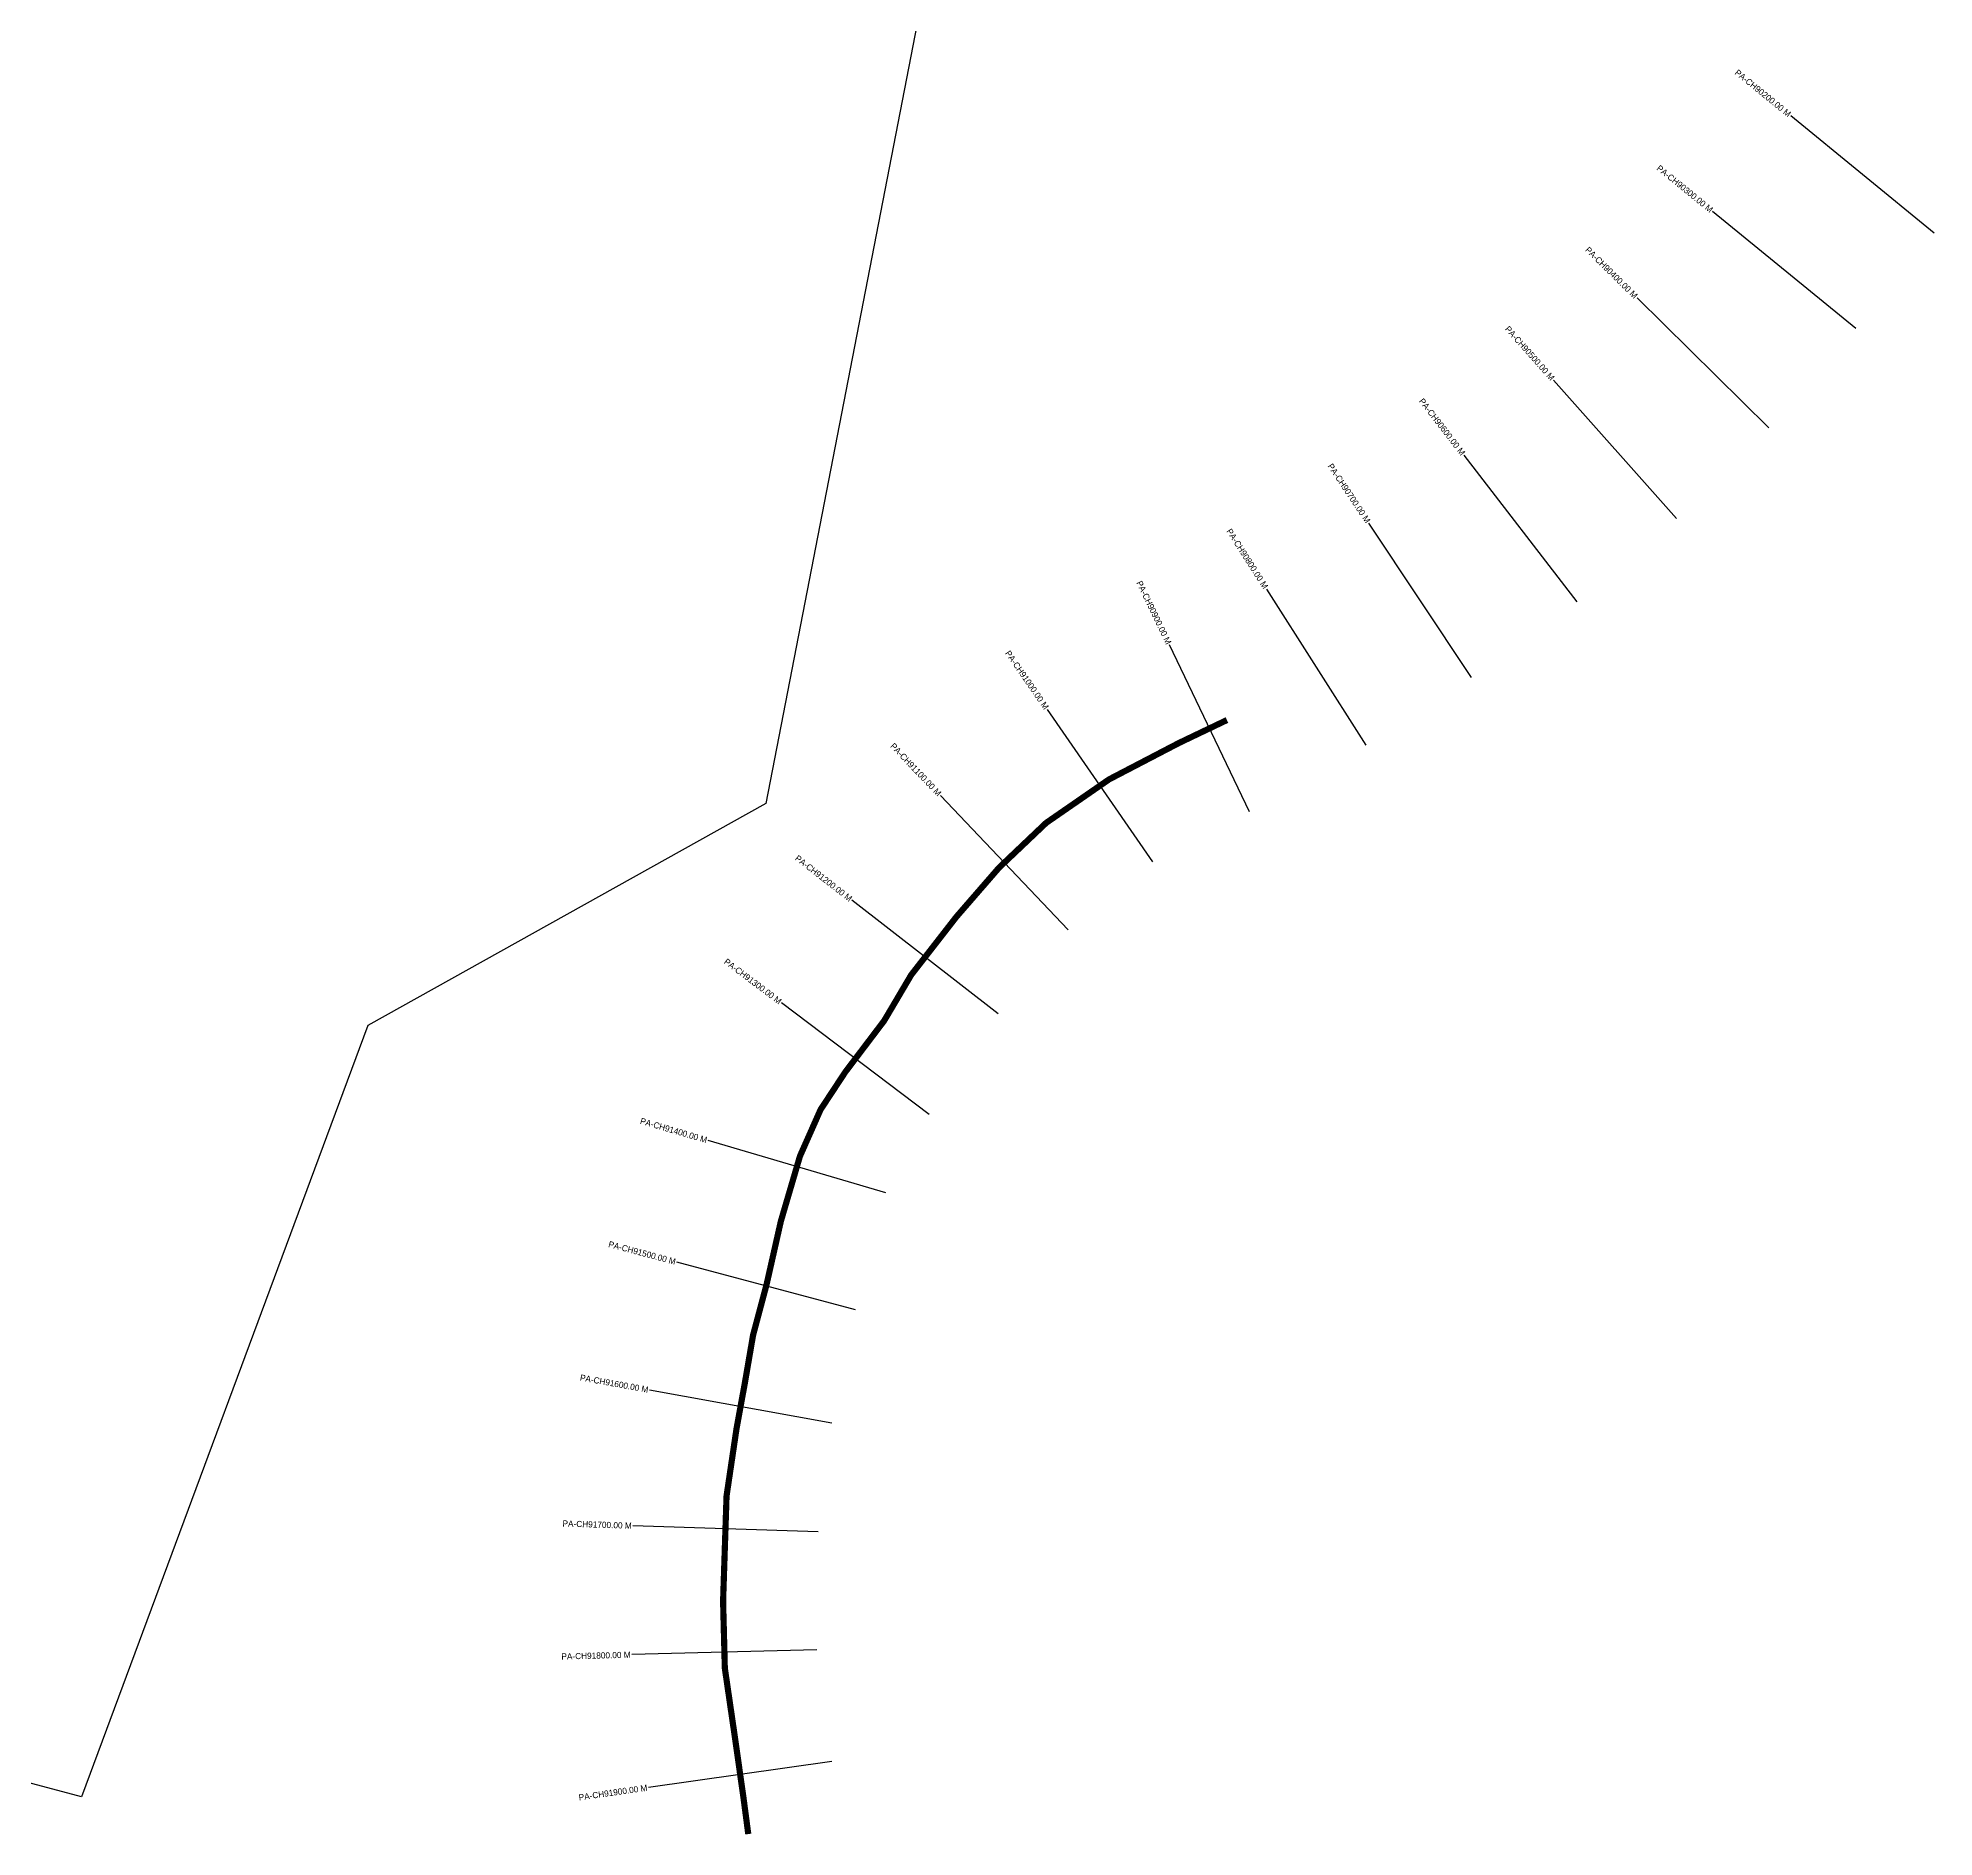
# Model space of a CAD drawing. Header units: metres. Extents: x 260510 to 264188, y 2153249 to 2155799.
# Drawn here: x 262651 to 264188, y 2153249 to 2154707 of the extents above; entities that cross this region are included whole.
import ezdxf
from ezdxf.enums import TextEntityAlignment as Align

# ---------------------------------------------------------------- set-up
doc = ezdxf.new("R2010")
doc.units = ezdxf.units.M
for name, color, linetype in [('CS', 134, 'Continuous'), ('CSMark', 6, 'Continuous'), ('UNPROTECTED', 10, 'Continuous'), ('village', 3, 'Continuous')]:
    doc.layers.add(name, color=color, linetype=linetype)

msp = doc.modelspace()

# ---------------------------------------------------------------- linework, layer by layer
at = {"layer": 'CS'}
for p, q in [((264187.6, 2154549.3), (264071.5, 2154644.2)), ((264187.6, 2154549.3), (264071.5, 2154644.2)), ((264187.6, 2154549.3), (264071.5, 2154644.2)), ((264187.6, 2154549.3), (264071.5, 2154644.2)), ((264124.3, 2154471.9), (264008.2, 2154566.8)), ((264124.3, 2154471.9), (264008.2, 2154566.8)), ((264124.3, 2154471.9), (264008.2, 2154566.8)), ((264124.3, 2154471.9), (264008.2, 2154566.8)), ((264053.7, 2154391.5), (263947, 2154496.8)), ((264053.7, 2154391.5), (263947, 2154496.8)), ((264053.7, 2154391.5), (263947, 2154496.8)), ((264053.7, 2154391.5), (263947, 2154496.8)), ((263978.9, 2154317.9), (263879.4, 2154430.1)), ((263978.9, 2154317.9), (263879.4, 2154430.1)), ((263978.9, 2154317.9), (263879.4, 2154430.1)), ((263978.9, 2154317.9), (263879.4, 2154430.1)), ((263898.4, 2154250.4), (263806.8, 2154369.2)), ((263898.4, 2154250.4), (263806.8, 2154369.2)), ((263898.4, 2154250.4), (263806.8, 2154369.2)), ((263898.4, 2154250.4), (263806.8, 2154369.2)), ((263812.8, 2154189.2), (263729.7, 2154314.1)), ((263812.8, 2154189.2), (263729.7, 2154314.1)), ((263812.8, 2154189.2), (263729.7, 2154314.1)), ((263812.8, 2154189.2), (263729.7, 2154314.1)), ((263727.5, 2154134.3), (263646.9, 2154260.8)), ((263727.5, 2154134.3), (263646.9, 2154260.8)), ((263727.5, 2154134.3), (263646.9, 2154260.8)), ((263727.5, 2154134.3), (263646.9, 2154260.8)), ((263632.9, 2154080.2), (263568.1, 2154215.5)), ((263632.9, 2154080.2), (263568.1, 2154215.5)), ((263632.9, 2154080.2), (263568.1, 2154215.5)), ((263632.9, 2154080.2), (263568.1, 2154215.5)), ((263554.7, 2154039.8), (263469.3, 2154163.2)), ((263554.7, 2154039.8), (263469.3, 2154163.2)), ((263554.7, 2154039.8), (263469.3, 2154163.2)), ((263554.7, 2154039.8), (263469.3, 2154163.2)), ((263486, 2153984.6), (263382.7, 2154093.4)), ((263486, 2153984.6), (263382.7, 2154093.4)), ((263486, 2153984.6), (263382.7, 2154093.4)), ((263486, 2153984.6), (263382.7, 2154093.4)), ((263429.3, 2153916.4), (263310.9, 2154008.5)), ((263429.3, 2153916.4), (263310.9, 2154008.5)), ((263429.3, 2153916.4), (263310.9, 2154008.5)), ((263429.3, 2153916.4), (263310.9, 2154008.5)), ((263373.5, 2153834.9), (263253.8, 2153925.3)), ((263373.5, 2153834.9), (263253.8, 2153925.3)), ((263373.5, 2153834.9), (263253.8, 2153925.3)), ((263373.5, 2153834.9), (263253.8, 2153925.3)), ((263338.3, 2153771.5), (263194.4, 2153813.9)), ((263338.3, 2153771.5), (263194.4, 2153813.9)), ((263338.3, 2153771.5), (263194.4, 2153813.9)), ((263338.3, 2153771.5), (263194.4, 2153813.9)), ((263313.9, 2153676.5), (263169, 2153715.3)), ((263313.9, 2153676.5), (263169, 2153715.3)), ((263313.9, 2153676.5), (263169, 2153715.3)), ((263313.9, 2153676.5), (263169, 2153715.3)), ((263294.5, 2153584.8), (263146.9, 2153611.6)), ((263294.5, 2153584.8), (263146.9, 2153611.6)), ((263294.5, 2153584.8), (263146.9, 2153611.6)), ((263294.5, 2153584.8), (263146.9, 2153611.6)), ((263283.4, 2153496.6), (263133.5, 2153501.6)), ((263283.4, 2153496.6), (263133.5, 2153501.6)), ((263283.4, 2153496.6), (263133.5, 2153501.6)), ((263283.4, 2153496.6), (263133.5, 2153501.6)), ((263282.5, 2153401.1), (263132.6, 2153397.2)), ((263282.5, 2153401.1), (263132.6, 2153397.2)), ((263282.5, 2153401.1), (263132.6, 2153397.2)), ((263282.5, 2153401.1), (263132.6, 2153397.2)), ((263294.6, 2153310.6), (263146.1, 2153289.4)), ((263294.6, 2153310.6), (263146.1, 2153289.4)), ((263294.6, 2153310.6), (263146.1, 2153289.4)), ((263294.6, 2153310.6), (263146.1, 2153289.4))]:
    msp.add_line(p, q, dxfattribs=at)
at = {"layer": 'UNPROTECTED', "const_width": 5, "flags": 128}
msp.add_lwpolyline([(263614.7, 2154154.6), (263575.8, 2154136), (263519.2, 2154106.5), (263468.3, 2154071.3), (263430.2, 2154035.1), (263395.5, 2153995.1), (263358.9, 2153948), (263337, 2153910.9), (263305.5, 2153869.3), (263285.5, 2153838.9), (263268.8, 2153801.2), (263253.3, 2153748.4), (263241.7, 2153697), (263230.8, 2153656.1), (263224.1, 2153617.1), (263217.4, 2153580.4), (263209.3, 2153525.7), (263206.5, 2153440.5), (263207.9, 2153386.2), (263216.5, 2153327.2), (263223.1, 2153280.5), (263226.9, 2153251.7)], dxfattribs=at)
at = {"layer": 'village', "color": 3, "true_color": 0x00ff00}
msp.add_polyline3d([(263398.8, 2154900.5, 0), (263241.1, 2154086.9, 0), (262918.8, 2153907.1, 0), (262686.8, 2153282, 0), (261648.8, 2153558.8, 0), (261067.4, 2154125.3, 0), (260512.2, 2154690.9, 0), (260510, 2155083, 0), (260718.4, 2155390.3, 0)], dxfattribs=at)

# ---------------------------------------------------------------- texts
at = {"layer": 'CSMark'}
for s, rotation, p in [('PA-CH90200.00 M', 320.7499, (264070.7, 2154644.9)), ('PA-CH90200.00 M', 320.7499, (264070.7, 2154644.9)), ('PA-CH90200.00 M', 320.7499, (264070.7, 2154644.9)), ('PA-CH90200.00 M', 320.7499, (264070.7, 2154644.9)), ('PA-CH90300.00 M', 320.7499, (264007.4, 2154567.4)), ('PA-CH90300.00 M', 320.7499, (264007.4, 2154567.4)), ('PA-CH90300.00 M', 320.7499, (264007.4, 2154567.4)), ('PA-CH90300.00 M', 320.7499, (264007.4, 2154567.4)), ('PA-CH90400.00 M', 315.3922, (263946.2, 2154497.5)), ('PA-CH90400.00 M', 315.3922, (263946.2, 2154497.5)), ('PA-CH90400.00 M', 315.3922, (263946.2, 2154497.5)), ('PA-CH90400.00 M', 315.3922, (263946.2, 2154497.5)), ('PA-CH90500.00 M', 311.5755, (263878.7, 2154430.9)), ('PA-CH90500.00 M', 311.5755, (263878.7, 2154430.9)), ('PA-CH90500.00 M', 311.5755, (263878.7, 2154430.9)), ('PA-CH90500.00 M', 311.5755, (263878.7, 2154430.9)), ('PA-CH90600.00 M', 307.6369, (263806.2, 2154370)), ('PA-CH90600.00 M', 307.6369, (263806.2, 2154370)), ('PA-CH90600.00 M', 307.6369, (263806.2, 2154370)), ('PA-CH90600.00 M', 307.6369, (263806.2, 2154370)), ('PA-CH90700.00 M', 303.6204, (263729.2, 2154315)), ('PA-CH90700.00 M', 303.6204, (263729.2, 2154315)), ('PA-CH90700.00 M', 303.6204, (263729.2, 2154315)), ('PA-CH90700.00 M', 303.6204, (263729.2, 2154315)), ('PA-CH90800.00 M', 302.5025, (263646.3, 2154261.7)), ('PA-CH90800.00 M', 302.5025, (263646.3, 2154261.7)), ('PA-CH90800.00 M', 302.5025, (263646.3, 2154261.7)), ('PA-CH90800.00 M', 302.5025, (263646.3, 2154261.7)), ('PA-CH90900.00 M', 295.6114, (263567.7, 2154216.4)), ('PA-CH90900.00 M', 295.6114, (263567.7, 2154216.4)), ('PA-CH90900.00 M', 295.6114, (263567.7, 2154216.4)), ('PA-CH90900.00 M', 295.6114, (263567.7, 2154216.4)), ('PA-CH91000.00 M', 304.6781, (263468.7, 2154164)), ('PA-CH91000.00 M', 304.6781, (263468.7, 2154164)), ('PA-CH91000.00 M', 304.6781, (263468.7, 2154164)), ('PA-CH91000.00 M', 304.6781, (263468.7, 2154164)), ('PA-CH91100.00 M', 313.5356, (263382, 2154094.1)), ('PA-CH91100.00 M', 313.5356, (263382, 2154094.1)), ('PA-CH91100.00 M', 313.5356, (263382, 2154094.1)), ('PA-CH91100.00 M', 313.5356, (263382, 2154094.1)), ('PA-CH91200.00 M', 322.1198, (263310.1, 2154009.1)), ('PA-CH91200.00 M', 322.1198, (263310.1, 2154009.1)), ('PA-CH91200.00 M', 322.1198, (263310.1, 2154009.1)), ('PA-CH91200.00 M', 322.1198, (263310.1, 2154009.1)), ('PA-CH91300.00 M', 322.9127, (263253, 2153925.9)), ('PA-CH91300.00 M', 322.9127, (263253, 2153925.9)), ('PA-CH91300.00 M', 322.9127, (263253, 2153925.9)), ('PA-CH91300.00 M', 322.9127, (263253, 2153925.9)), ('PA-CH91400.00 M', 343.6075, (263193.4, 2153814.1)), ('PA-CH91400.00 M', 343.6075, (263193.4, 2153814.1)), ('PA-CH91400.00 M', 343.6075, (263193.4, 2153814.1)), ('PA-CH91400.00 M', 343.6075, (263193.4, 2153814.1)), ('PA-CH91500.00 M', 345.0245, (263168, 2153715.5)), ('PA-CH91500.00 M', 345.0245, (263168, 2153715.5)), ('PA-CH91500.00 M', 345.0245, (263168, 2153715.5)), ('PA-CH91500.00 M', 345.0245, (263168, 2153715.5)), ('PA-CH91600.00 M', 349.6968, (263145.9, 2153611.8)), ('PA-CH91600.00 M', 349.6968, (263145.9, 2153611.8)), ('PA-CH91600.00 M', 349.6968, (263145.9, 2153611.8)), ('PA-CH91600.00 M', 349.6968, (263145.9, 2153611.8)), ('PA-CH91700.00 M', 358.08, (263132.5, 2153501.6)), ('PA-CH91700.00 M', 358.08, (263132.5, 2153501.6)), ('PA-CH91700.00 M', 358.08, (263132.5, 2153501.6)), ('PA-CH91700.00 M', 358.08, (263132.5, 2153501.6)), ('PA-CH91800.00 M', 1.5035, (263131.6, 2153397.1)), ('PA-CH91800.00 M', 1.5035, (263131.6, 2153397.1)), ('PA-CH91800.00 M', 1.5035, (263131.6, 2153397.1)), ('PA-CH91800.00 M', 1.5035, (263131.6, 2153397.1)), ('PA-CH91900.00 M', 8.1231, (263145.1, 2153289.3)), ('PA-CH91900.00 M', 8.1231, (263145.1, 2153289.3)), ('PA-CH91900.00 M', 8.1231, (263145.1, 2153289.3)), ('PA-CH91900.00 M', 8.1231, (263145.1, 2153289.3))]:
    msp.add_text(s, height=5, rotation=rotation, dxfattribs=at).set_placement(p, align=Align.MIDDLE_RIGHT)

doc.saveas('drawing.dxf')
